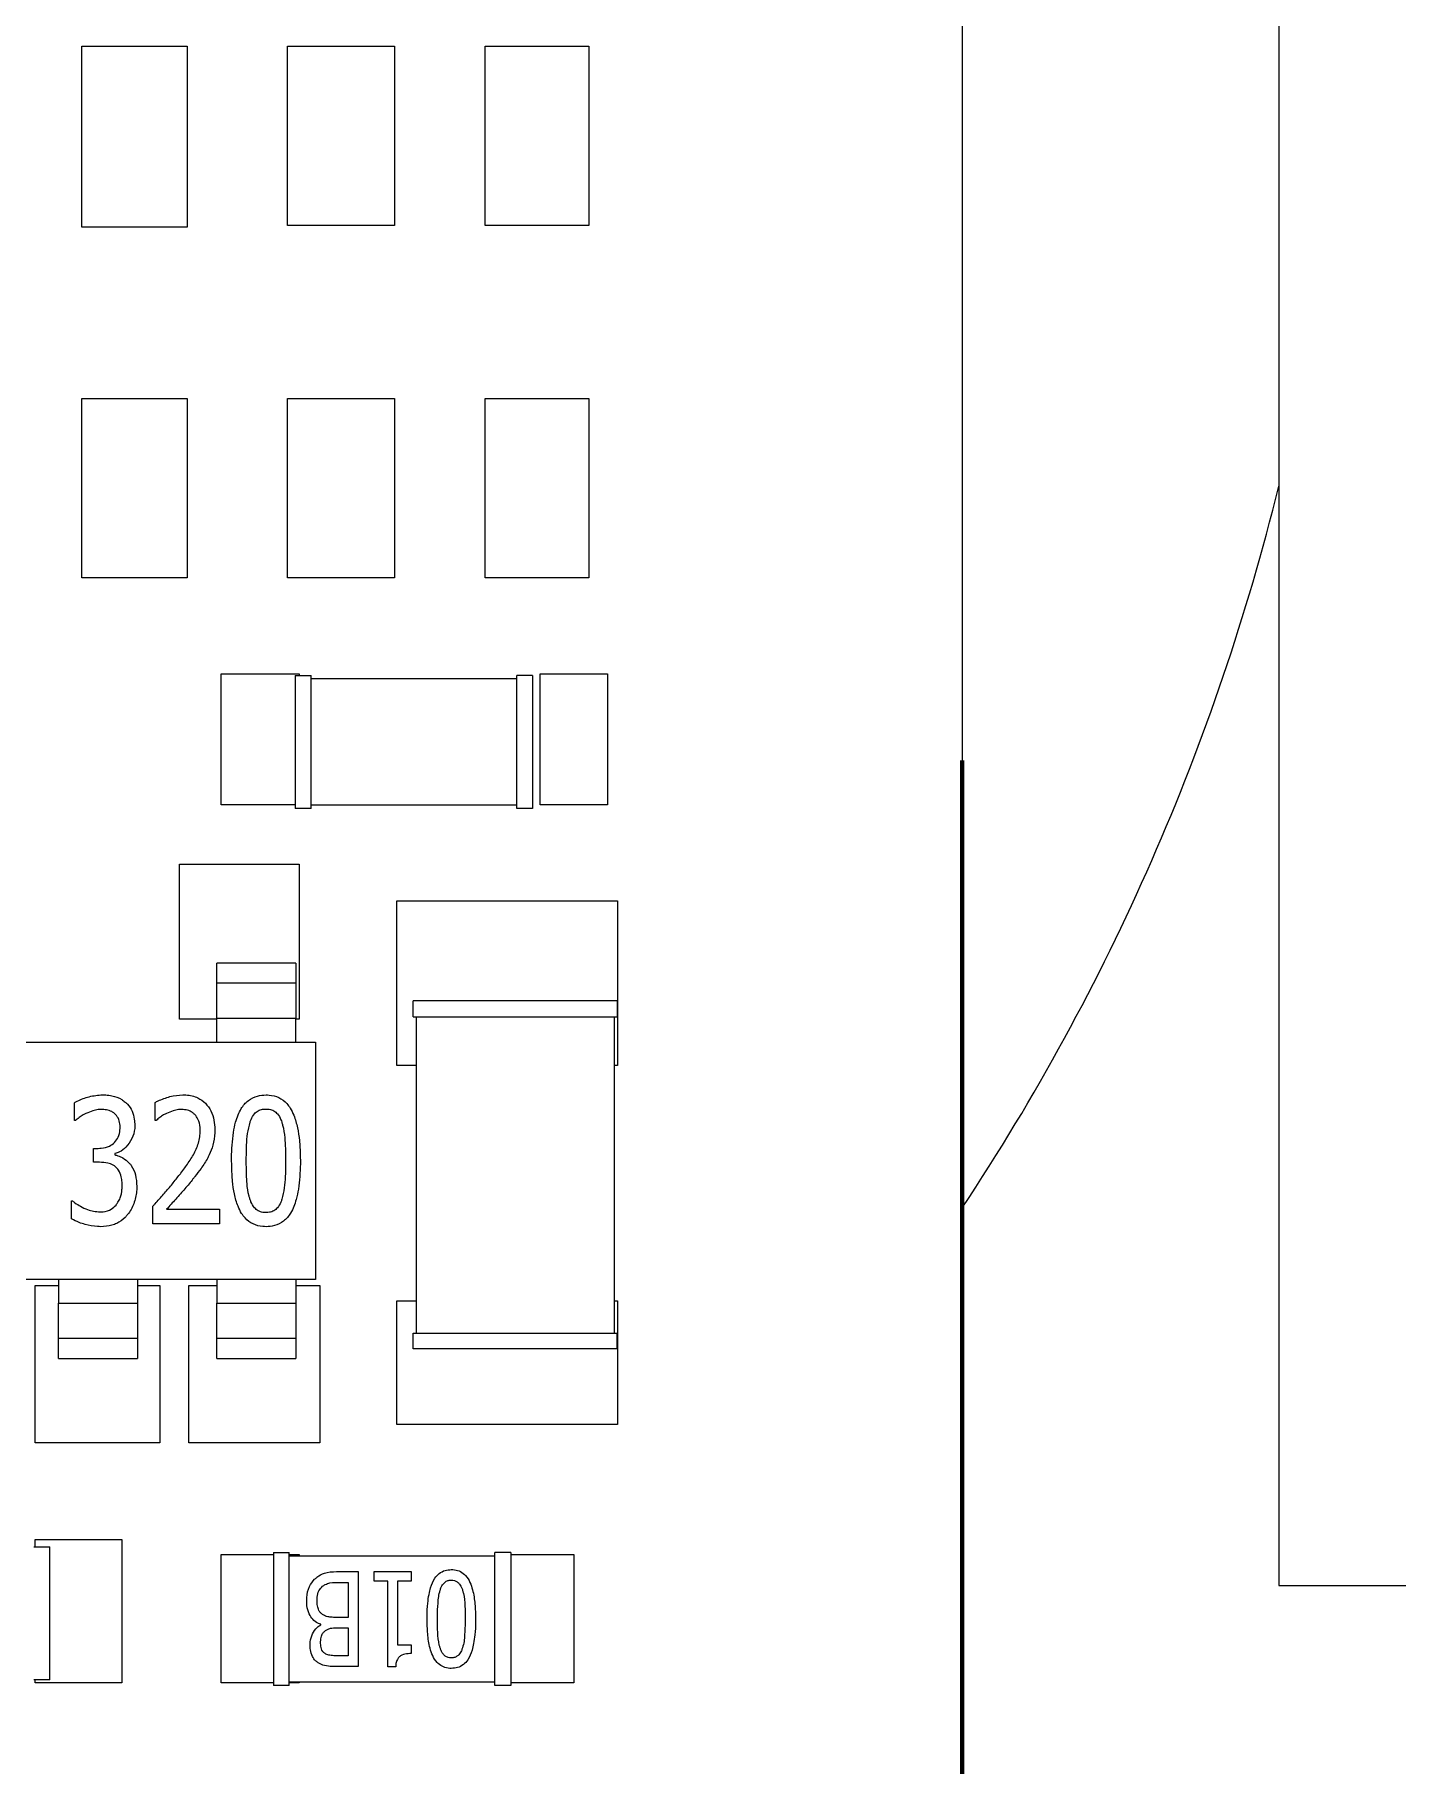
# Model space of a CAD drawing. Header units: millimetres. Extents: x 293 to 902, y 110 to 719.
# Drawn here: x 591.55 to 600.17, y 402.82 to 413.76 of the extents above; entities that cross this region are included whole.
import ezdxf

# ---------------------------------------------------------------- set-up
doc = ezdxf.new("R2010")
doc.units = ezdxf.units.MM
doc.linetypes.add('CENTERX2', pattern=[20.32, 12.7, -2.54, 2.54, -2.54])

msp = doc.modelspace()

# ---------------------------------------------------------------- linework, layer by layer
at = {"color": 20, "linetype": 'CENTERX2', "lineweight": 158, "ltscale": 3}
msp.add_line((597.432, 576.813), (597.403, 252.428), dxfattribs=at)
at = {"color": 7, "linetype": 'Continuous', "lineweight": 15}
for p, q in [((599.418, 438.956), (599.418, 403.956)), ((597.417, 430.621), (597.417, 398.621)), ((591.849, 413.689), (592.515, 413.689)), ((591.849, 412.544), (591.849, 413.689)), ((592.515, 413.689), (592.515, 412.544)), ((593.15, 413.689), (593.827, 413.689)), ((593.15, 412.555), (593.15, 413.689)), ((593.827, 413.689), (593.827, 412.555)), ((594.399, 413.689), (595.055, 413.689)), ((594.399, 412.555), (594.399, 413.689)), ((595.055, 413.689), (595.055, 412.555)), ((592.515, 412.544), (591.849, 412.544)), ((593.827, 412.555), (593.15, 412.555)), ((595.055, 412.555), (594.399, 412.555)), ((591.849, 411.462), (592.515, 411.462)), ((591.849, 410.327), (591.849, 411.462)), ((592.515, 411.462), (592.515, 410.327)), ((593.15, 411.462), (593.827, 411.462)), ((593.15, 410.327), (593.15, 411.462)), ((593.827, 411.462), (593.827, 410.327)), ((594.399, 411.462), (595.055, 411.462)), ((594.399, 410.327), (594.399, 411.462)), ((595.055, 411.462), (595.055, 410.327)), ((592.515, 410.327), (591.849, 410.327)), ((593.827, 410.327), (593.15, 410.327)), ((595.055, 410.327), (594.399, 410.327)), ((592.73, 409.721), (593.223, 409.721)), ((592.73, 408.893), (592.73, 409.721)), ((593.199, 409.71), (593.299, 409.71)), ((593.199, 409.71), (593.199, 408.87)), ((593.223, 409.721), (593.223, 409.71)), ((593.299, 408.87), (593.299, 409.71)), ((593.299, 409.69), (594.599, 409.69)), ((594.599, 408.87), (594.599, 409.71)), ((594.699, 409.71), (594.599, 409.71)), ((594.699, 409.71), (594.699, 408.87)), ((594.748, 409.721), (595.174, 409.721)), ((594.748, 408.893), (594.748, 409.721)), ((595.174, 409.721), (595.174, 408.893)), ((593.199, 408.893), (592.73, 408.893)), ((593.299, 408.87), (593.199, 408.87)), ((594.599, 408.89), (593.299, 408.89)), ((594.699, 408.87), (594.599, 408.87)), ((595.174, 408.893), (594.748, 408.893)), ((592.467, 408.517), (593.223, 408.517)), ((592.467, 407.537), (592.467, 408.517)), ((593.223, 408.517), (593.223, 407.537)), ((593.842, 408.285), (595.237, 408.285)), ((593.842, 407.244), (593.842, 408.285)), ((595.237, 408.285), (595.237, 407.244)), ((593.202, 407.892), (592.702, 407.892)), ((592.702, 407.767), (592.702, 407.892)), ((593.202, 407.892), (593.202, 407.767)), ((592.702, 407.767), (593.202, 407.767)), ((595.235, 407.652), (593.945, 407.652)), ((593.945, 407.552), (593.945, 407.652)), ((595.235, 407.652), (595.235, 407.552)), ((592.702, 407.537), (592.467, 407.537)), ((592.702, 407.392), (592.702, 407.542)), ((593.202, 407.542), (592.702, 407.542)), ((593.202, 407.392), (593.202, 407.542)), ((593.223, 407.537), (593.202, 407.537)), ((593.945, 407.552), (595.235, 407.552)), ((593.965, 405.552), (593.965, 407.552)), ((595.215, 407.552), (595.215, 405.552)), ((590.577, 407.392), (593.327, 407.392)), ((593.327, 407.392), (593.327, 405.892)), ((593.965, 407.244), (593.842, 407.244)), ((595.237, 407.244), (595.215, 407.244)), ((591.802, 406.896), (591.802, 407.009)), ((592.313, 406.897), (592.313, 407.011)), ((591.808, 406.896), (591.802, 406.896)), ((592.319, 406.897), (592.313, 406.897)), ((591.922, 406.72), (591.952, 406.72)), ((591.922, 406.632), (591.922, 406.72)), ((592.058, 406.687), (592.058, 406.679)), ((591.961, 406.632), (591.922, 406.632)), ((591.784, 406.388), (591.79, 406.388)), ((591.784, 406.274), (591.784, 406.388)), ((592.299, 406.242), (592.299, 406.355)), ((592.385, 406.335), (592.719, 406.335)), ((592.719, 406.335), (592.719, 406.242)), ((592.719, 406.242), (592.299, 406.242)), ((593.327, 405.892), (590.577, 405.892)), ((591.555, 405.853), (591.702, 405.853)), ((591.555, 404.859), (591.555, 405.853)), ((591.702, 405.892), (591.702, 405.742)), ((592.202, 405.892), (592.202, 405.742)), ((592.202, 405.853), (592.342, 405.853)), ((592.342, 405.853), (592.342, 404.859)), ((592.525, 405.853), (592.702, 405.853)), ((592.525, 404.859), (592.525, 405.853)), ((592.702, 405.892), (592.702, 405.742)), ((593.202, 405.892), (593.202, 405.742)), ((593.202, 405.853), (593.355, 405.853)), ((593.355, 405.853), (593.355, 404.859)), ((591.702, 405.742), (592.202, 405.742)), ((592.702, 405.742), (593.202, 405.742)), ((593.842, 405.756), (593.965, 405.756)), ((593.842, 404.975), (593.842, 405.756)), ((595.215, 405.756), (595.237, 405.756)), ((595.237, 405.756), (595.237, 404.975)), ((592.202, 405.517), (591.702, 405.517)), ((591.702, 405.392), (591.702, 405.517)), ((592.202, 405.517), (592.202, 405.392)), ((593.202, 405.517), (592.702, 405.517)), ((592.702, 405.392), (592.702, 405.517)), ((593.202, 405.517), (593.202, 405.392)), ((593.945, 405.552), (595.235, 405.552)), ((593.945, 405.452), (593.945, 405.552)), ((595.235, 405.452), (595.235, 405.552)), ((591.702, 405.392), (592.202, 405.392)), ((592.702, 405.392), (593.202, 405.392)), ((595.235, 405.452), (593.945, 405.452)), ((595.237, 404.975), (593.842, 404.975)), ((592.342, 404.859), (591.555, 404.859)), ((593.355, 404.859), (592.525, 404.859)), ((591.546, 404.2), (591.646, 404.2)), ((591.555, 404.247), (592.103, 404.247)), ((591.555, 404.2), (591.555, 404.247)), ((591.646, 403.36), (591.646, 404.2)), ((592.103, 404.247), (592.103, 403.341)), ((592.73, 404.152), (593.061, 404.152)), ((592.73, 403.341), (592.73, 404.152)), ((593.061, 404.164), (593.161, 404.164)), ((593.061, 404.164), (593.061, 403.324)), ((593.161, 403.324), (593.161, 404.164)), ((593.161, 404.152), (593.223, 404.152)), ((593.161, 404.144), (594.461, 404.144)), ((593.223, 404.152), (593.223, 404.144)), ((594.561, 404.164), (594.461, 404.164)), ((594.461, 403.324), (594.461, 404.164)), ((594.561, 404.164), (594.561, 403.324)), ((594.561, 404.152), (594.961, 404.152)), ((594.961, 404.152), (594.961, 403.341)), ((593.459, 404.044), (593.596, 404.044)), ((593.596, 404.044), (593.596, 403.444)), ((593.698, 404.044), (593.932, 404.044)), ((593.698, 403.983), (593.698, 404.044)), ((593.932, 404.044), (593.932, 403.983)), ((593.481, 403.976), (593.533, 403.976)), ((593.533, 403.976), (593.533, 403.754)), ((593.784, 403.983), (593.698, 403.983)), ((593.784, 403.442), (593.784, 403.983)), ((593.845, 403.983), (593.845, 403.581)), ((593.932, 403.983), (593.845, 403.983)), ((599.418, 403.956), (620.918, 403.956)), ((593.361, 403.708), (593.361, 403.711)), ((593.533, 403.754), (593.46, 403.754)), ((593.46, 403.688), (593.533, 403.688)), ((593.533, 403.688), (593.533, 403.512)), ((593.533, 403.512), (593.471, 403.512)), ((593.845, 403.581), (593.932, 403.581)), ((593.932, 403.581), (593.932, 403.526)), ((593.596, 403.444), (593.469, 403.444)), ((593.834, 403.442), (593.784, 403.442)), ((591.646, 403.36), (591.546, 403.36)), ((591.555, 403.341), (591.555, 403.36)), ((592.103, 403.341), (591.555, 403.341)), ((593.061, 403.341), (592.73, 403.341)), ((593.161, 403.324), (593.061, 403.324)), ((594.461, 403.344), (593.161, 403.344)), ((593.223, 403.341), (593.161, 403.341)), ((593.223, 403.344), (593.223, 403.341)), ((594.561, 403.324), (594.461, 403.324)), ((594.961, 403.341), (594.561, 403.341))]:
    msp.add_line(p, q, dxfattribs=at)
at = {"color": 7, "linetype": 'Continuous', "lineweight": 15, "flags": 128}
for points in [[(592.702, 407.542), (592.702, 407.586), (592.702, 407.628), (592.702, 407.667), (592.702, 407.701), (592.702, 407.729), (592.702, 407.75), (592.702, 407.763), (592.702, 407.767)], [(593.202, 407.767), (593.202, 407.763), (593.202, 407.75), (593.202, 407.729), (593.202, 407.701), (593.202, 407.667), (593.202, 407.628), (593.202, 407.586), (593.202, 407.542)], [(591.702, 405.517), (591.702, 405.521), (591.702, 405.534), (591.702, 405.555), (591.702, 405.583), (591.702, 405.617), (591.702, 405.656), (591.702, 405.698), (591.702, 405.742)], [(592.202, 405.742), (592.202, 405.698), (592.202, 405.656), (592.202, 405.617), (592.202, 405.583), (592.202, 405.555), (592.202, 405.534), (592.202, 405.521), (592.202, 405.517)], [(592.702, 405.517), (592.702, 405.521), (592.702, 405.534), (592.702, 405.555), (592.702, 405.583), (592.702, 405.617), (592.702, 405.656), (592.702, 405.698), (592.702, 405.742)], [(593.202, 405.742), (593.202, 405.698), (593.202, 405.656), (593.202, 405.617), (593.202, 405.583), (593.202, 405.555), (593.202, 405.534), (593.202, 405.521), (593.202, 405.517)]]:
    msp.add_lwpolyline(points, dxfattribs=at)
at = {"color": 7, "linetype": 'Continuous', "lineweight": 15}
for centre, radius, start, end in [((585.317, 414.371), 14.52, 326.4419, 346.2003), ((610.168, 389.336), 14.62, 90, 147.3165)]:
    msp.add_arc(centre, radius, start, end, dxfattribs=at)
for points, knots in [([(591.802, 407.009), (591.808, 407.013), (591.826, 407.023), (591.857, 407.035), (591.909, 407.053), (591.951, 407.056), (591.98, 407.059)], [0, 0, 0, 0, 0.107656, 0.323157, 0.538363, 1, 1, 1, 1]), ([(591.98, 407.059), (591.987, 407.059), (592.007, 407.058), (592.048, 407.053), (592.091, 407.038), (592.116, 407.019), (592.123, 407.013)], [0, 0, 0, 0, 0.131104, 0.393863, 0.822945, 1, 1, 1, 1]), ([(592.123, 407.013), (592.128, 407.009), (592.146, 406.993), (592.169, 406.957), (592.182, 406.909), (592.183, 406.879), (592.184, 406.866)], [0, 0, 0, 0, 0.121384, 0.441172, 0.762861, 1, 1, 1, 1]), ([(592.313, 407.011), (592.319, 407.014), (592.337, 407.023), (592.368, 407.035), (592.42, 407.053), (592.46, 407.056), (592.488, 407.059)], [0, 0, 0, 0, 0.109849, 0.329632, 0.549238, 1, 1, 1, 1]), ([(592.488, 407.059), (592.494, 407.059), (592.527, 407.058), (592.579, 407.046), (592.633, 407.007), (592.668, 406.958), (592.687, 406.899), (592.689, 406.859), (592.69, 406.839)], [0, 0, 0, 0, 0.059406, 0.290192, 0.464221, 0.637821, 0.82506, 1, 1, 1, 1]), ([(592.796, 406.641), (592.796, 406.648), (592.796, 406.681), (592.799, 406.741), (592.806, 406.816), (592.819, 406.88), (592.836, 406.931), (592.859, 406.979), (592.898, 407.025), (592.956, 407.054), (592.995, 407.057), (593.014, 407.058)], [0, 0, 0, 0, 0.03802, 0.190155, 0.342354, 0.468233, 0.559287, 0.64469, 0.774509, 0.897309, 1, 1, 1, 1]), ([(593.014, 407.058), (593.02, 407.058), (593.048, 407.057), (593.096, 407.045), (593.141, 407.011), (593.17, 406.971), (593.195, 406.92), (593.214, 406.851), (593.224, 406.783), (593.23, 406.714), (593.23, 406.671), (593.231, 406.642)], [0, 0, 0, 0, 0.038151, 0.158122, 0.278737, 0.347003, 0.443622, 0.600021, 0.755946, 0.833798, 1, 1, 1, 1]), ([(591.875, 406.941), (591.869, 406.938), (591.854, 406.93), (591.832, 406.915), (591.816, 406.902), (591.808, 406.896)], [0, 0, 0, 0, 0.246825, 0.622198, 1, 1, 1, 1]), ([(591.972, 406.966), (591.966, 406.966), (591.948, 406.965), (591.915, 406.958), (591.89, 406.947), (591.875, 406.941)], [0, 0, 0, 0, 0.197975, 0.5332672, 1, 1, 1, 1]), ([(592.055, 406.941), (592.05, 406.945), (592.035, 406.956), (592.006, 406.964), (591.983, 406.966), (591.972, 406.966)], [0, 0, 0, 0, 0.22807, 0.626246, 1, 1, 1, 1]), ([(592.091, 406.855), (592.091, 406.861), (592.09, 406.881), (592.081, 406.913), (592.064, 406.932), (592.055, 406.941)], [0, 0, 0, 0, 0.207513, 0.62367, 1, 1, 1, 1]), ([(592.384, 406.941), (592.378, 406.938), (592.363, 406.93), (592.342, 406.915), (592.326, 406.903), (592.319, 406.897)], [0, 0, 0, 0, 0.253107, 0.625518, 1, 1, 1, 1]), ([(592.481, 406.966), (592.474, 406.966), (592.456, 406.965), (592.423, 406.957), (592.398, 406.947), (592.384, 406.941)], [0, 0, 0, 0, 0.199227, 0.543661, 1, 1, 1, 1]), ([(592.564, 406.934), (592.559, 406.938), (592.545, 406.95), (592.517, 406.964), (592.493, 406.965), (592.481, 406.966)], [0, 0, 0, 0, 0.218635, 0.603509, 1, 1, 1, 1]), ([(592.597, 406.833), (592.597, 406.84), (592.597, 406.864), (592.589, 406.901), (592.571, 406.925), (592.564, 406.934)], [0, 0, 0, 0, 0.185452, 0.688279, 1, 1, 1, 1]), ([(592.889, 406.641), (592.889, 406.648), (592.889, 406.681), (592.891, 406.739), (592.895, 406.814), (592.907, 406.861), (592.913, 406.885)], [0, 0, 0, 0, 0.081378, 0.406953, 0.701424, 1, 1, 1, 1]), ([(592.913, 406.885), (592.915, 406.891), (592.922, 406.91), (592.937, 406.937), (592.963, 406.959), (592.989, 406.968), (593.006, 406.969), (593.014, 406.969)], [0, 0, 0, 0, 0.141496, 0.426912, 0.635522, 0.844607, 1, 1, 1, 1]), ([(593.014, 406.969), (593.02, 406.969), (593.037, 406.968), (593.064, 406.959), (593.09, 406.936), (593.105, 406.91), (593.112, 406.891), (593.113, 406.886)], [0, 0, 0, 0, 0.143335, 0.366289, 0.579262, 0.886542, 1, 1, 1, 1]), ([(593.113, 406.886), (593.115, 406.88), (593.125, 406.848), (593.131, 406.801), (593.137, 406.726), (593.138, 406.677), (593.138, 406.642)], [0, 0, 0, 0, 0.081196, 0.407118, 0.569445, 1, 1, 1, 1]), ([(591.952, 406.72), (591.959, 406.721), (591.983, 406.721), (592.021, 406.731), (592.058, 406.756), (592.082, 406.792), (592.09, 406.827), (592.091, 406.848), (592.091, 406.855)], [0, 0, 0, 0, 0.091894, 0.333671, 0.519125, 0.705688, 0.914634, 1, 1, 1, 1]), ([(592.184, 406.866), (592.184, 406.859), (592.183, 406.83), (592.169, 406.78), (592.133, 406.729), (592.094, 406.698), (592.068, 406.69), (592.058, 406.687)], [0, 0, 0, 0, 0.085516, 0.368258, 0.651284, 0.870288, 1, 1, 1, 1]), ([(592.463, 406.548), (592.467, 406.553), (592.488, 406.58), (592.523, 406.628), (592.559, 406.685), (592.586, 406.746), (592.596, 406.793), (592.597, 406.826), (592.597, 406.833)], [0, 0, 0, 0, 0.06226, 0.311377, 0.560737, 0.685476, 0.93693, 1, 1, 1, 1]), ([(592.69, 406.839), (592.69, 406.832), (592.689, 406.799), (592.682, 406.744), (592.663, 406.699), (592.655, 406.679)], [0, 0, 0, 0, 0.121192, 0.608683, 1, 1, 1, 1]), ([(592.058, 406.679), (592.064, 406.677), (592.082, 406.672), (592.115, 406.659), (592.136, 406.639), (592.149, 406.627)], [0, 0, 0, 0, 0.188171, 0.505854, 1, 1, 1, 1]), ([(592.655, 406.679), (592.652, 406.673), (592.637, 406.643), (592.607, 406.597), (592.577, 406.559), (592.564, 406.542)], [0, 0, 0, 0, 0.121649, 0.609456, 1, 1, 1, 1]), ([(592.063, 406.603), (592.058, 406.607), (592.043, 406.618), (592.008, 406.629), (591.979, 406.631), (591.961, 406.632)], [0, 0, 0, 0, 0.186654, 0.517994, 1, 1, 1, 1]), ([(592.104, 406.487), (592.104, 406.494), (592.104, 406.511), (592.099, 406.544), (592.087, 406.579), (592.07, 406.596), (592.063, 406.603)], [0, 0, 0, 0, 0.157918, 0.41863, 0.781491, 1, 1, 1, 1]), ([(592.149, 406.627), (592.154, 406.622), (592.171, 406.6), (592.193, 406.55), (592.195, 406.504), (592.197, 406.479)], [0, 0, 0, 0, 0.126689, 0.527211, 1, 1, 1, 1]), ([(593.014, 406.225), (593.007, 406.225), (592.979, 406.226), (592.93, 406.238), (592.886, 406.272), (592.856, 406.312), (592.831, 406.363), (592.812, 406.432), (592.803, 406.5), (592.797, 406.57), (592.797, 406.612), (592.796, 406.641)], [0, 0, 0, 0, 0.038125, 0.159015, 0.280581, 0.348838, 0.444907, 0.600877, 0.756366, 0.834001, 1, 1, 1, 1]), ([(592.912, 406.4), (592.91, 406.406), (592.9, 406.438), (592.894, 406.485), (592.89, 406.559), (592.889, 406.607), (592.889, 406.641)], [0, 0, 0, 0, 0.082275, 0.412881, 0.577381, 1, 1, 1, 1]), ([(593.231, 406.642), (593.231, 406.635), (593.231, 406.602), (593.228, 406.542), (593.22, 406.467), (593.207, 406.403), (593.191, 406.352), (593.167, 406.304), (593.128, 406.257), (593.071, 406.229), (593.031, 406.226), (593.014, 406.225)], [0, 0, 0, 0, 0.038037, 0.190242, 0.342511, 0.46901, 0.560314, 0.646214, 0.77583, 0.898555, 1, 1, 1, 1]), ([(593.138, 406.642), (593.138, 406.635), (593.138, 406.602), (593.136, 406.544), (593.131, 406.469), (593.12, 406.422), (593.114, 406.398)], [0, 0, 0, 0, 0.081408, 0.407106, 0.701808, 1, 1, 1, 1]), ([(592.066, 406.362), (592.07, 406.368), (592.08, 406.382), (592.096, 406.414), (592.103, 406.451), (592.104, 406.478), (592.104, 406.487)], [0, 0, 0, 0, 0.151301, 0.383905, 0.80154, 1, 1, 1, 1]), ([(592.197, 406.479), (592.197, 406.472), (592.196, 406.439), (592.184, 406.379), (592.158, 406.326), (592.139, 406.302), (592.136, 406.299)], [0, 0, 0, 0, 0.103524, 0.521112, 0.939513, 1, 1, 1, 1]), ([(592.299, 406.355), (592.304, 406.36), (592.326, 406.385), (592.365, 406.429), (592.416, 406.488), (592.447, 406.528), (592.463, 406.548)], [0, 0, 0, 0, 0.07905, 0.395255, 0.697463, 1, 1, 1, 1]), ([(592.564, 406.542), (592.56, 406.537), (592.54, 406.511), (592.5, 406.463), (592.443, 406.399), (592.404, 406.356), (592.385, 406.335)], [0, 0, 0, 0, 0.072872, 0.364427, 0.682191, 1, 1, 1, 1]), ([(591.79, 406.388), (591.795, 406.384), (591.811, 406.371), (591.843, 406.352), (591.893, 406.326), (591.937, 406.321), (591.964, 406.318)], [0, 0, 0, 0, 0.1051852, 0.3157842, 0.5792359, 1, 1, 1, 1]), ([(591.964, 406.318), (591.971, 406.318), (591.995, 406.319), (592.034, 406.33), (592.056, 406.352), (592.066, 406.362)], [0, 0, 0, 0, 0.174067, 0.636695, 1, 1, 1, 1]), ([(593.014, 406.314), (593.007, 406.314), (592.99, 406.315), (592.963, 406.324), (592.937, 406.347), (592.921, 406.374), (592.914, 406.394), (592.912, 406.4)], [0, 0, 0, 0, 0.139891, 0.357084, 0.565864, 0.865131, 1, 1, 1, 1]), ([(593.114, 406.398), (593.112, 406.392), (593.105, 406.373), (593.09, 406.346), (593.064, 406.324), (593.038, 406.315), (593.021, 406.314), (593.014, 406.314)], [0, 0, 0, 0, 0.141502, 0.426911, 0.635527, 0.844612, 1, 1, 1, 1]), ([(591.969, 406.225), (591.962, 406.225), (591.929, 406.226), (591.882, 406.235), (591.827, 406.252), (591.8, 406.266), (591.784, 406.274)], [0, 0, 0, 0, 0.103333, 0.519135, 0.725886, 1, 1, 1, 1]), ([(592.136, 406.299), (592.132, 406.294), (592.113, 406.272), (592.08, 406.249), (592.028, 406.229), (591.993, 406.227), (591.969, 406.225)], [0, 0, 0, 0, 0.1060546, 0.4528456, 0.6243685, 1, 1, 1, 1]), ([(593.321, 403.996), (593.326, 404), (593.344, 404.017), (593.389, 404.042), (593.433, 404.043), (593.459, 404.044)], [0, 0, 0, 0, 0.133322, 0.490169, 1, 1, 1, 1]), ([(594.032, 403.744), (594.032, 403.751), (594.032, 403.784), (594.035, 403.836), (594.043, 403.896), (594.055, 403.95), (594.075, 403.997), (594.108, 404.034), (594.145, 404.054), (594.172, 404.056), (594.185, 404.057)], [0, 0, 0, 0, 0.051601, 0.258136, 0.404062, 0.515107, 0.685672, 0.792283, 0.899579, 1, 1, 1, 1]), ([(594.185, 404.057), (594.192, 404.057), (594.212, 404.056), (594.245, 404.046), (594.28, 404.018), (594.305, 403.977), (594.325, 403.916), (594.337, 403.838), (594.338, 403.776), (594.339, 403.745)], [0, 0, 0, 0, 0.051723, 0.156365, 0.260044, 0.391983, 0.519057, 0.757192, 1, 1, 1, 1]), ([(593.271, 403.86), (593.271, 403.867), (593.271, 403.897), (593.282, 403.947), (593.309, 403.981), (593.321, 403.996)], [0, 0, 0, 0, 0.135406, 0.623628, 1, 1, 1, 1]), ([(593.337, 403.863), (593.337, 403.87), (593.337, 403.89), (593.345, 403.923), (593.363, 403.942), (593.372, 403.951)], [0, 0, 0, 0, 0.206085, 0.624147, 1, 1, 1, 1]), ([(593.372, 403.951), (593.377, 403.955), (593.391, 403.965), (593.428, 403.976), (593.46, 403.976), (593.481, 403.976)], [0, 0, 0, 0, 0.1762673, 0.453257, 1, 1, 1, 1]), ([(594.098, 403.744), (594.098, 403.751), (594.098, 403.784), (594.1, 403.831), (594.105, 403.886), (594.111, 403.913), (594.115, 403.927)], [0, 0, 0, 0, 0.108616, 0.543256, 0.770536, 1, 1, 1, 1]), ([(594.115, 403.927), (594.117, 403.933), (594.123, 403.95), (594.137, 403.972), (594.158, 403.986), (594.173, 403.99), (594.183, 403.99), (594.185, 403.99)], [0, 0, 0, 0, 0.196071, 0.534298, 0.729251, 0.923917, 1, 1, 1, 1]), ([(594.185, 403.99), (594.192, 403.99), (594.205, 403.989), (594.224, 403.98), (594.241, 403.962), (594.251, 403.943), (594.256, 403.929), (594.257, 403.925)], [0, 0, 0, 0, 0.1934125, 0.3881645, 0.5746789, 0.8989719, 1, 1, 1, 1]), ([(594.257, 403.925), (594.258, 403.919), (594.268, 403.887), (594.272, 403.826), (594.273, 403.772), (594.273, 403.745)], [0, 0, 0, 0, 0.1098721, 0.5515706, 1, 1, 1, 1]), ([(593.361, 403.711), (593.354, 403.713), (593.336, 403.72), (593.308, 403.741), (593.283, 403.78), (593.272, 403.821), (593.271, 403.85), (593.271, 403.86)], [0, 0, 0, 0, 0.107586, 0.323951, 0.538494, 0.836347, 1, 1, 1, 1]), ([(593.376, 403.77), (593.37, 403.774), (593.359, 403.782), (593.345, 403.801), (593.338, 403.829), (593.337, 403.851), (593.337, 403.863)], [0, 0, 0, 0, 0.189631, 0.380111, 0.656564, 1, 1, 1, 1]), ([(593.293, 403.579), (593.293, 403.586), (593.294, 403.61), (593.305, 403.651), (593.331, 403.688), (593.353, 403.703), (593.361, 403.708)], [0, 0, 0, 0, 0.132396, 0.480354, 0.823066, 1, 1, 1, 1]), ([(593.46, 403.754), (593.453, 403.754), (593.437, 403.755), (593.411, 403.756), (593.389, 403.762), (593.378, 403.769), (593.376, 403.77)], [0, 0, 0, 0, 0.230859, 0.566218, 0.90542, 1, 1, 1, 1]), ([(594.185, 403.432), (594.179, 403.432), (594.158, 403.433), (594.126, 403.443), (594.091, 403.471), (594.066, 403.512), (594.046, 403.573), (594.034, 403.651), (594.033, 403.713), (594.032, 403.744)], [0, 0, 0, 0, 0.051818, 0.156698, 0.258914, 0.392217, 0.522088, 0.758756, 1, 1, 1, 1]), ([(594.115, 403.561), (594.113, 403.567), (594.104, 403.599), (594.099, 403.661), (594.098, 403.716), (594.098, 403.744)], [0, 0, 0, 0, 0.108412, 0.543796, 1, 1, 1, 1]), ([(594.339, 403.745), (594.339, 403.738), (594.339, 403.705), (594.336, 403.652), (594.328, 403.593), (594.316, 403.539), (594.297, 403.492), (594.263, 403.454), (594.226, 403.435), (594.199, 403.433), (594.185, 403.432)], [0, 0, 0, 0, 0.051521, 0.257733, 0.402806, 0.513557, 0.683444, 0.790163, 0.897546, 1, 1, 1, 1]), ([(594.273, 403.745), (594.273, 403.738), (594.273, 403.705), (594.271, 403.657), (594.267, 403.603), (594.26, 403.575), (594.257, 403.562)], [0, 0, 0, 0, 0.108661, 0.543471, 0.77068, 1, 1, 1, 1]), ([(593.359, 403.59), (593.359, 403.597), (593.36, 403.615), (593.364, 403.64), (593.375, 403.659), (593.383, 403.665), (593.386, 403.668)], [0, 0, 0, 0, 0.236759, 0.62763, 0.876866, 1, 1, 1, 1]), ([(593.386, 403.668), (593.391, 403.672), (593.402, 403.68), (593.427, 403.688), (593.447, 403.688), (593.46, 403.688)], [0, 0, 0, 0, 0.256347, 0.514506, 1, 1, 1, 1]), ([(593.343, 403.468), (593.337, 403.472), (593.323, 403.483), (593.304, 403.51), (593.294, 403.545), (593.293, 403.569), (593.293, 403.579)], [0, 0, 0, 0, 0.158714, 0.41878, 0.766355, 1, 1, 1, 1]), ([(593.384, 403.528), (593.38, 403.531), (593.371, 403.539), (593.361, 403.561), (593.36, 403.578), (593.359, 403.59)], [0, 0, 0, 0, 0.243139, 0.485791, 1, 1, 1, 1]), ([(593.471, 403.512), (593.464, 403.512), (593.446, 403.512), (593.42, 403.513), (593.397, 403.52), (593.387, 403.526), (593.384, 403.528)], [0, 0, 0, 0, 0.2228818, 0.5988617, 0.8920241, 1, 1, 1, 1]), ([(593.932, 403.526), (593.926, 403.526), (593.906, 403.525), (593.879, 403.52), (593.855, 403.506), (593.842, 403.487), (593.835, 403.465), (593.834, 403.449), (593.834, 403.442)], [0, 0, 0, 0, 0.134472, 0.405846, 0.539518, 0.674346, 0.866737, 1, 1, 1, 1]), ([(594.185, 403.499), (594.178, 403.499), (594.165, 403.5), (594.147, 403.509), (594.129, 403.527), (594.12, 403.545), (594.116, 403.559), (594.115, 403.561)], [0, 0, 0, 0, 0.1993941, 0.4002604, 0.5881751, 0.9285994, 1, 1, 1, 1]), ([(594.257, 403.562), (594.254, 403.556), (594.249, 403.54), (594.236, 403.519), (594.217, 403.505), (594.2, 403.499), (594.189, 403.499), (594.185, 403.499)], [0, 0, 0, 0, 0.194606, 0.487414, 0.683328, 0.879467, 1, 1, 1, 1]), ([(593.469, 403.444), (593.462, 403.444), (593.442, 403.444), (593.406, 403.445), (593.369, 403.452), (593.349, 403.465), (593.343, 403.468)], [0, 0, 0, 0, 0.153071, 0.45933, 0.83623, 1, 1, 1, 1])]:
    msp.add_open_spline(points, degree=3, knots=knots, dxfattribs=at)

doc.saveas('drawing.dxf')
